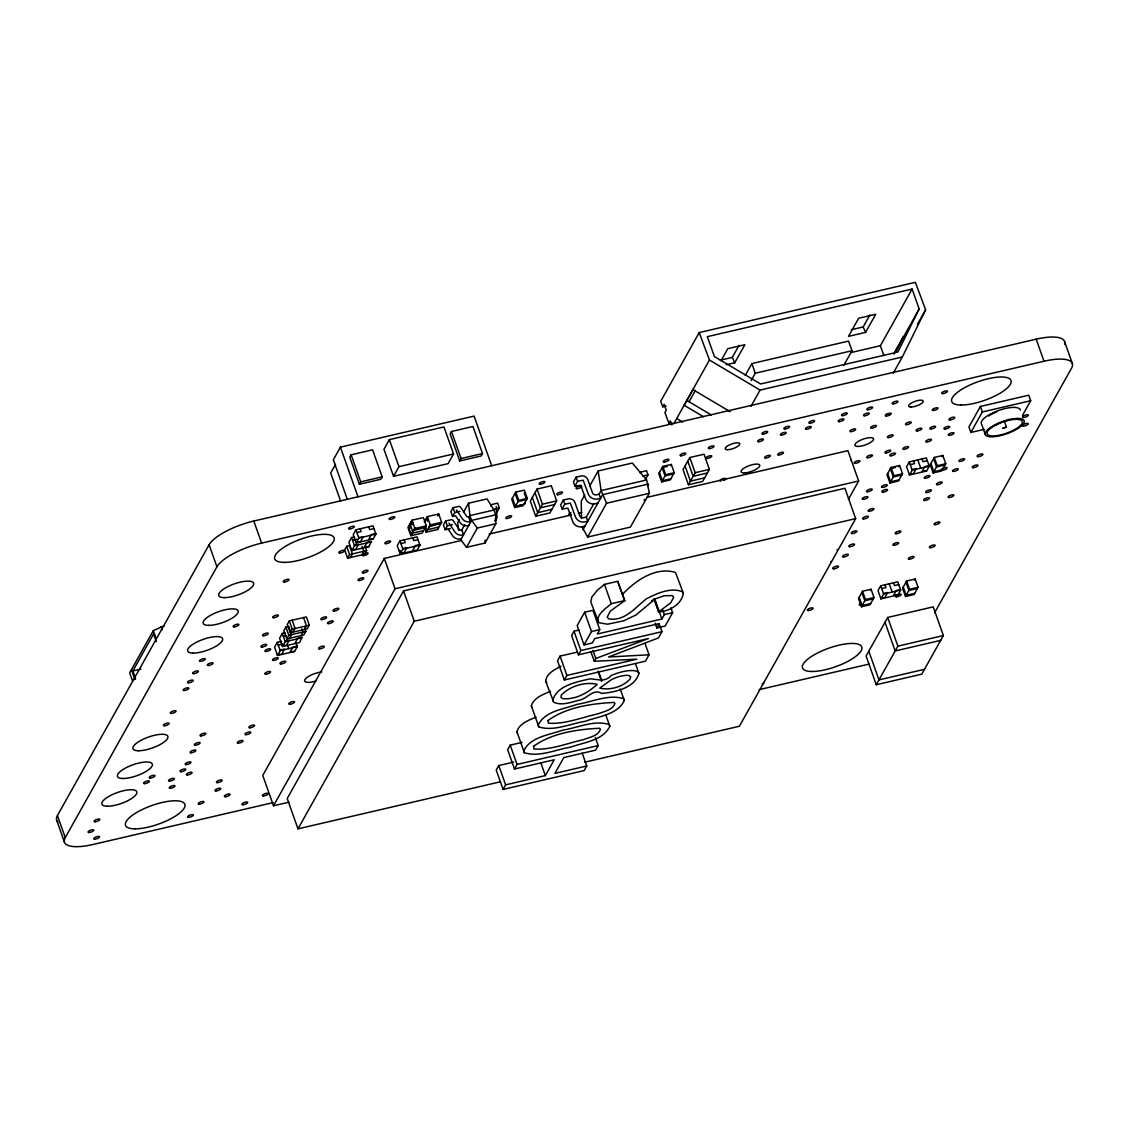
<?xml version="1.0" encoding="UTF-8"?>
<svg xmlns="http://www.w3.org/2000/svg" width="1129" height="1129" viewBox="0 0 1129 1129"><rect width="100%" height="100%" fill="white"/><g stroke="black" fill="none" stroke-linecap="round" stroke-linejoin="round"><path stroke-width="1.5" d="M1006.447 427.058L1002.947 428.187L1006.447 427.058L1004.217 420.75M524.364 752.733L523.715 750.926C530.447 736.672 549.498 735.007 562.792 730.138C577.794 727.782 594.15 719.737 609.194 724.522L609.829 726.342C603.055 740.582 583.989 742.261 570.667 747.144C555.68 749.515 539.38 757.488 524.364 752.733L516.87 731.606C519.495 723.393 528.838 720.217 536.049 717.113M538.829 726.907L538.18 725.1C544.912 710.861 563.95 709.181 577.244 704.313C592.259 701.956 608.616 693.912 623.66 698.696L624.295 700.516C617.521 714.756 598.455 716.435 585.132 721.318C570.145 723.689 553.845 731.663 538.829 726.907L531.336 705.794C533.946 697.581 543.303 694.391 550.515 691.287M895.777 352.347L903.567 336.555L894.789 352.22M919.161 308.951L897.88 352.065L760.636 383.973L714.375 356.552L707.333 336.654L912.119 289.052L919.161 308.951L893.843 354.167M893.222 373.262L902.311 357.004L925.611 309.798L915.365 282.321L699.204 332.575L660.705 401.289L662.765 406.793L666.11 406.003M164.368 625.734L153.318 630.617L129.666 672.842L132.601 681.126M135.593 678.727L132.855 670.965L153.572 633.962L156.324 641.709M57.988 822.081A39.148 12.292 -19.5 0 1 57.438 815.547L209.105 544.742A39.148 12.292 -19.5 0 1 253.799 521.033L1036.253 339.166A39.148 12.292 -19.5 0 1 1064.562 344.162M273.119 802.62L92.804 844.534A39.148 12.292 -19.5 0 1 65.256 837.619L216.909 566.814A39.148 12.292 -19.5 0 1 261.618 543.105L1044.015 361.238A39.148 12.292 -19.5 0 1 1071.562 368.153L934.6 612.793M491.694 465.741L474.109 416.093L340.422 447.155L333.337 459.828L347.407 499.54M335.525 464.344L330.67 473.023L340.633 501.163M351.147 454.804L349.792 457.217L359.375 484.256L380.812 479.275L382.166 476.861L372.584 449.822L351.147 454.804L360.715 481.857L359.375 484.256M389.378 439.633L383.973 449.271L393.555 476.325L448.142 463.624L453.548 453.985L443.965 426.931L389.378 439.633L398.946 466.672L393.555 476.325M281.544 641.357L277.282 642.345L274.587 647.171L277.508 655.441L294.584 651.475L297.28 646.649L295.911 642.796M285.129 632.762L282.278 633.425L279.583 638.238L282.518 646.522L299.58 642.556L302.078 637.179L297.816 638.167L295.121 642.994M289.603 638.266L291.635 634.639L288.699 626.369L285.863 627.032L283.831 630.645L286.766 638.929L303.828 634.95L305.86 631.337L304.689 628.034M289.306 620.879L287.274 624.492L290.209 632.776L307.271 628.811L309.304 625.184L306.368 616.914L289.306 620.879L292.242 629.163L290.209 632.776M277.508 655.441L280.218 650.614L297.28 646.649M282.518 646.522L285.214 641.695L302.276 637.73M286.766 638.929L288.784 635.302L305.86 631.337M293.06 632.113L295.078 628.5L292.143 620.216M281.784 654.453L284.282 649.076L280.02 650.064M350.413 557.528L352.431 553.916L349.496 545.646L346.659 546.309L344.627 549.922L347.563 558.192L364.625 554.226L366.657 550.613L365.486 547.297M354.435 536.839L351.585 537.503L348.889 542.329L351.811 550.599L368.887 546.634L371.385 541.257L367.123 542.245L364.427 547.071M355.903 529.783L353.208 534.61L356.143 542.88L373.205 538.914L375.901 534.088L372.979 525.818L355.903 529.783L358.839 538.067L356.143 542.88M300.991 635.613L303.009 632L301.838 628.684M304.435 629.474L306.453 625.847L303.532 617.577M347.563 558.192L349.595 554.579L366.657 550.613M351.811 550.599L354.52 545.773L371.582 541.807M361.788 554.889L363.806 551.277L362.056 546.309M451.487 431.476L450.146 433.889L459.715 460.942L481.166 455.961L482.506 453.548L472.938 426.494L451.487 431.476L461.069 458.529L459.715 460.942M461.563 540.452L384.297 558.418L262.761 775.44L273.5 805.781L288.953 802.197M399.934 540.847L397.239 545.66L400.174 553.944L417.236 549.978L419.932 545.152L417.01 536.868L399.934 540.847L402.87 549.117L400.174 553.944M411.986 520.215L407.936 527.441L410.871 535.725L422.246 533.071L426.296 525.846L423.361 517.562L411.986 520.215L414.922 528.485L410.871 535.725M408.91 530.207L409.926 528.4L408.952 525.634M412.96 522.967L411.958 524.773L410.97 522.021M410.674 535.174L411.69 533.354L423.065 530.715M414.724 527.935L413.906 530.291L425.28 527.652L426.099 525.295M424.306 522.064L427.341 516.645L438.729 513.991L441.651 522.275L437.6 529.501L426.226 532.154L424.857 528.287M428.328 519.396L427.312 521.203L426.339 518.451M426.028 531.604L427.044 529.797L438.419 527.144L437.6 529.501M430.078 524.364L429.26 526.721L440.451 523.531M426.226 532.154L430.276 524.914L441.651 522.275M273.5 805.781L395.051 588.759L858.661 480.996L847.907 450.654L647.016 497.353M437.713 515.812L438.729 513.991M584.808 762.174L739.396 726.243L855.669 518.62L844.929 488.278L403.505 590.89L287.232 798.499L297.985 828.841L500.655 781.734M449.017 523.207L455.227 532.436A6.859 6.125 29.3 0 0 461.817 535.118L463.553 534.737L461.846 529.91L460.815 530.15A1.454 1.298 29.3 0 1 459.178 529.487L453.308 520.723A2.103 1.891 29.3 0 0 450.923 519.763L445.602 521.005L443.429 524.914L445.136 529.741L450.302 528.541M456.441 509.941L462.664 519.171A6.859 6.125 29.3 0 0 469.241 521.852L470.976 521.485L469.269 516.645L468.239 516.884A1.454 1.298 29.3 0 1 466.602 516.221L460.731 507.471A2.103 1.891 29.3 0 0 458.36 506.498L453.025 507.74L450.866 511.649L452.574 516.475L455.537 515.784L460.463 523.094A6.859 6.125 29.3 0 0 467.053 525.761L468.789 525.394M445.136 529.741L447.338 525.818L452.503 524.618M452.574 516.475L454.761 512.552L459.926 511.352M459.404 519.538L457.753 522.501L458.572 530.249M463.567 512.114L468.549 503.209L487.036 498.919L494.036 509.983L495.744 514.81L495.829 523.743L485.033 543.035L466.545 547.325L460.759 539.718L471.569 520.427L495.744 514.81M461.507 530.517L464.767 524.689M297.985 828.841L414.258 621.232L855.669 518.62M466.545 547.325L477.341 528.033L495.829 523.743M497.155 511.889L499.343 507.965L497.635 503.139L492.343 504.367A2.103 1.891 29.3 0 0 490.96 506.215M515.812 492.089L511.762 499.328L514.683 507.598L523.221 505.623L527.271 498.383L524.336 490.113L515.812 492.089L518.733 500.373L514.683 507.598M537.065 489.04L530.305 501.093L535.682 516.263L549.908 512.961L556.653 500.909L551.291 485.738L537.065 489.04L542.442 504.211L535.682 516.263M593.882 503.52L586.29 517.082L583.439 517.745A3.077 2.752 29.3 0 1 579.614 515.657L574.986 502.546A5.391 4.826 29.3 0 0 568.296 498.877L563.315 500.034L560.619 504.861L562.087 508.996L567.915 508.191L573.024 522.36A7.72 6.901 29.3 0 0 581.252 526.876L585.048 526.043M582.042 526.904L587.644 537.051L630.419 527.102L649.358 493.288L646.649 479.98L632.282 463.031L598.158 470.962L601.136 490.565L599.118 494.177L596.267 494.841A3.077 2.752 29.3 0 1 592.457 492.738L587.814 479.642A5.391 4.826 29.3 0 0 581.125 475.972L576.143 477.13L573.447 481.942L574.915 486.091L580.743 485.287L585.852 499.441A7.72 6.901 29.3 0 0 594.094 503.971L597.876 503.139M562.087 508.996L564.782 504.169L570.328 503.111L575.719 517.534A7.72 6.901 29.3 0 0 583.961 522.05L587.757 521.217L586.29 517.082M574.915 486.091L577.611 481.264L583.157 480.206L588.548 494.629A7.72 6.901 29.3 0 0 596.789 499.145L600.586 498.312L599.118 494.177M584.653 495.081L581.266 501.107L581.477 518.55M589.719 486.034L598.158 470.962M583.03 529.67L602.604 494.7L648.117 484.115M587.644 537.051L606.569 503.238L649.358 493.288M662.765 406.793L664.106 404.38L666.265 410.137L664.91 412.551L668.904 423.262L671.797 422.599M668.904 423.262L670.259 420.863L671.797 424.984M673.787 423.728L709.449 360.038L699.204 332.575M703.494 416.728L684.132 405.255L693.347 389.138M645.294 479.684L647.99 474.872L646.522 470.722L641.554 471.88A5.391 4.826 29.3 0 0 639.776 472.698M689.057 401.769L695.436 390.366M721.05 360.73L727.81 348.663L744.872 344.698L734.739 362.79L726.215 364.766M662.794 466.418L658.743 473.658L661.665 481.928L670.203 479.952L674.253 472.712L671.318 464.442L662.794 466.418L665.715 474.702L661.665 481.928M513.681 762.075L498.792 765.533L496.224 770.105L503.068 789.425L584.201 770.557L586.755 765.984L582.197 753.114M522.035 742.388L510.209 745.14L507.655 749.712L514.485 769.018L554.212 759.789L545.349 775.609L505.623 784.853L503.068 789.425M577.117 652.167L560.069 656.118L557.5 660.691L564.345 680.011L645.478 661.142L649.034 654.792L645.04 643.53M579.078 630.053L574.012 631.224L571.613 635.5L578.457 654.806L648.356 638.562L595.816 658.503L594.263 661.284L636.812 659.181L566.899 675.438L564.345 680.011M670.908 607.868L672.616 612.694L664.332 614.613L661.876 619.002L597.312 634.004L599.767 629.629L592.923 610.309L584.639 612.243L577.173 625.593L584.003 644.899L592.288 642.98L594.743 638.591L659.308 623.575L656.852 627.964L655.145 623.137M670.654 465.642L671.318 464.442M720.358 360.165L732.312 357.385L739.058 345.333M617.789 581.576L624.817 600.557L610.352 611.099L607.219 617.083L608.672 618.833C624.972 621.698 635.302 607.261 646.663 598.666C657.276 593.36 670.626 587.038 682.353 591.751L683.341 593.233C681.733 604.452 669.088 611.466 658.56 611.904L654.001 599.019M514.485 769.018L517.054 764.446L598.187 745.592L595.336 737.547M578.457 654.806L580.842 650.53L661.975 631.675L659.703 625.24M584.003 644.899L591.483 631.548L599.767 629.629M689.791 457.527L683.045 469.579L688.408 484.75L702.633 481.448L709.393 469.396L704.016 454.225L689.791 457.527L695.168 472.698L688.408 484.75M745.253 375.364L751.872 363.566L848.571 341.085L851.986 350.738L843.73 365.5M751.152 380.6L755.287 373.219L851.986 350.738M751.011 406.313L760.099 390.069L902.311 357.004M658.56 611.904L670.739 602.83L673.674 597.241L672.319 595.576L664.177 595.759L655.3 598.836L635.825 615.079L623.645 620.823L607.529 624.21L598.836 622.7L590.792 601.94L591.808 597.156L597.199 590.368L604.467 584.385L617.972 581.252M598.187 745.592L595.618 750.164L563.794 757.559L554.932 773.379L586.755 765.984M661.975 631.675L658.489 637.913L608.503 657.007L649.034 654.792M672.616 612.694L665.136 626.045L656.852 627.964M851.195 329.753L863.149 326.973L869.894 314.92M865.576 332.378L875.709 314.285L858.647 318.265L848.514 336.343L865.576 332.378L863.149 326.973M851.365 352.46L880.38 345.714L912.119 289.052M917.341 324.559L925.611 309.798M848.387 499.343L858.661 480.996M891.035 467.491L886.985 474.716L889.92 483L898.458 481.01L902.508 473.771L899.573 465.501L891.035 467.491L893.97 475.761L889.92 483M898.896 466.714L899.573 465.501M909.268 461.888L906.573 466.714L909.494 474.984L926.57 471.019L929.266 466.192L926.33 457.922L909.268 461.888L912.204 470.158L909.494 474.984M934.276 457.443L930.225 464.668L933.147 472.952L941.685 470.962L945.735 463.723L942.814 455.453L934.276 457.443L937.211 465.712L933.147 472.952M862.542 591.257L858.492 598.483L861.427 606.767L869.951 604.777L874.015 597.551L871.08 589.267L862.542 591.257L865.477 599.527L861.427 606.767M942.136 456.652L942.814 455.453M870.403 590.481L871.08 589.267M1022.507 415.359L1030.706 400.724L1028.745 395.206L980.395 406.44L968.922 426.945L970.869 432.463L984.206 429.359M880.705 585.768L878.009 590.594L880.93 598.878L898.007 594.912L900.702 590.086L897.767 581.802L880.705 585.768L883.64 594.052L880.93 598.878M970.869 432.463L982.357 411.958L1030.706 400.724M906.629 581.012L902.579 588.237L905.514 596.521L914.038 594.531L918.089 587.306L915.167 579.022L906.629 581.012L909.565 589.282L905.514 596.521M887.704 617.45L866.098 656.034L876.259 684.724L921.772 674.14L943.378 635.556L933.217 606.866L887.704 617.45L897.865 646.141L876.259 684.724M914.49 580.235L915.167 579.022M624.817 600.557L611.297 603.69C606.075 608.418 597.58 613.273 597.622 621.246M622.446 594.39C635.556 580.504 655.667 566.448 675.523 572.445L683.341 593.233M552.603 700.827C556.287 685.684 576.637 681.916 589.945 678.896C598.441 679.15 604.438 682.706 611.551 675.34C618.551 672.531 626.045 670.174 633.679 670.57A25.261 7.931 -19.5 0 1 638.915 673.364C634.851 688.027 615.079 692.246 601.658 693.418C592.993 688.013 587.165 699.26 578.5 700.389C570.639 702.365 561.607 705.907 553.732 702.224L545.759 681.521C545.829 673.632 554.903 669.539 560.915 666.251M988.651 415.924L991.558 414.272M642.923 476.057L647.99 474.872M398.946 466.672L453.548 453.985M360.715 481.857L382.166 476.861M461.069 458.529L482.506 453.548M356.891 532.549L361.153 531.547L360.179 528.795M373.953 528.584L369.691 529.572L368.703 526.806M885.559 414.597L890.682 413.412M358.641 537.503L363.101 537.065L360.405 541.892L357.371 542.005M375.703 533.537L371.441 534.539L368.746 539.352L373.205 538.914M518.733 500.373L527.271 498.383M358.839 538.067L375.901 534.088M667.239 466.446L662.116 467.632L665.052 475.902L673.576 473.926M352.558 540.255L356.835 539.267M494.192 509.165L499.343 507.965M414.922 528.485L426.296 525.846M494.036 509.983L469.862 515.6L468.845 517.407L470.553 522.233M523.898 504.409L515.36 506.399L512.439 498.129M354.323 545.222L358.585 544.234L355.889 549.061M665.715 474.702L674.253 472.712M542.442 504.211L556.653 500.909M646.649 479.98L601.136 490.565L606.569 503.238M351.627 550.049L354.464 549.386M365.838 546.746L368.887 546.634M554.635 504.522L540.41 507.824L535.033 492.653M695.168 472.698L709.393 469.396M670.88 478.738L662.342 480.728L659.421 472.458M400.922 543.599L405.184 542.612L404.21 539.845M417.984 539.634L413.722 540.622L412.734 537.87M707.361 473.009L693.135 476.311L687.773 461.14M551.926 509.348L537.714 512.651L532.338 497.48M704.665 477.835L690.44 481.137L685.063 465.967M402.672 548.567L406.934 547.579L404.238 552.391M419.734 544.601L415.472 545.589L412.777 550.416M402.87 549.117L419.932 545.152M461.352 538.66L459.63 539.027A6.859 6.125 29.3 0 1 453.039 536.346L448.114 529.049M399.976 553.393L402.813 552.73M489.04 534.073L571.457 514.909M578.33 513.314L581.76 512.524M895.48 467.505L890.372 468.69L893.293 476.96L901.831 474.984M910.242 464.64L914.518 463.652L913.53 460.9M927.318 460.674L923.042 461.662L922.068 458.91M912.006 469.608L916.268 468.62L913.573 473.446M929.068 465.642L924.806 466.63L922.097 471.456M912.204 470.158L929.266 466.192M893.97 475.761L902.508 473.771M937.211 465.712L945.735 463.723M945.058 464.936L936.534 466.912L933.598 458.642M909.297 474.434L912.147 473.771M923.522 471.132L926.57 471.019M899.121 479.811L890.598 481.787L887.662 473.517M942.362 469.763L933.824 471.739L930.903 463.469M292.242 629.163L309.304 625.184M132.855 670.965L140.927 669.088M283.252 636.177L286.103 635.514M285.016 641.145L289.278 640.157L286.583 644.969M278.256 645.096L282.532 644.109M282.321 645.971L285.157 645.308M297.082 646.098L292.82 647.086L290.125 651.913M277.325 654.891L280.161 654.227M291.536 651.588L294.584 651.475M651.631 600.487L655.032 599.697L661.876 619.002M881.678 588.534L885.955 587.546L884.967 584.78M898.755 584.568L894.478 585.556L893.505 582.804M883.442 593.501L887.704 592.513L885.009 597.326M900.505 589.536L896.243 590.523L893.533 595.35M883.64 594.052L900.702 590.086M865.477 599.527L874.015 597.551M909.565 589.282L918.089 587.306M873.338 598.751L864.8 600.741L861.864 592.457M917.425 588.505L908.887 590.481L905.952 582.211M880.747 598.328L883.584 597.664M894.958 595.011L898.007 594.912M870.628 603.578L862.104 605.553L859.169 597.283M914.716 593.332L906.192 595.308L903.256 587.038M897.865 646.141L943.378 635.556M940.683 640.383L895.17 650.953L885.009 622.277M759.125 689.65L869.048 664.106M924.468 669.314L878.969 679.898L868.808 651.207M709.449 360.038L760.099 390.069M692.91 389.576L730.153 411.662M686.968 400.527L711.439 415.035M676.723 418.478L682.65 422.077M545.759 681.521L546.888 682.918M477.341 528.033L471.569 520.427L469.862 515.6L468.549 503.209M732.312 357.385L734.739 362.79M531.336 705.794L531.985 707.601M516.87 731.606L517.519 733.427M1064.591 341.621L1072.395 363.679M1036.196 339.18L1044.015 361.238M980.395 406.44L982.357 411.958M985.137 434.115L981.228 423.079A20.647 6.478 -19.5 0 1 990.218 414.174L994.847 411.958A20.647 6.478 -19.5 0 1 1017.271 407.696L1019.445 408.627A20.647 6.478 -19.5 0 1 1020.348 410.095M880.38 345.714L883.894 355.663M917.806 459.898L920.728 468.182M889.243 583.792L892.164 592.062M751.872 363.566L755.287 373.219M662.624 609.787L664.332 614.613M654.185 598.68L658.743 611.551M618.367 583.185L624.633 600.882M576.143 477.13L577.611 481.264M635.5 663.711L638.915 673.364M604.467 584.385L611.297 603.69M563.315 500.034L564.782 504.169M620.23 689.043L624.295 700.516M584.639 612.243L591.483 631.548M592.965 650.459L595.816 658.503M598.398 671.219L601.813 680.886M598.074 671.303L601.489 680.956M590.848 651.631L594.263 661.284M605.779 714.869L609.829 726.342M574.012 631.224L580.842 650.53M524.251 492.978L526.594 499.597L518.07 501.572L515.134 493.302M560.069 656.118L566.899 675.438M453.054 507.725L454.761 512.552M540.791 762.738L545.349 775.609M445.63 520.991L447.338 525.818M510.209 745.14L517.054 764.446M427.341 516.645L430.276 524.914M498.792 765.533L505.623 784.853M409.968 523.828L412.889 532.098M403.505 590.89L414.258 621.232M384.297 558.418L395.051 588.759M340.422 447.155L358.006 496.816M351.585 537.503L354.52 545.773M346.659 546.309L349.595 554.579M253.799 521.033L261.618 543.105M285.863 627.032L288.784 635.302M287.57 645.322L288.742 648.639M282.278 633.425L285.214 641.695M277.282 642.345L280.218 650.614M209.105 544.742L216.909 566.814M161.066 626.51L162.237 629.813M153.318 630.617L156.254 638.887M131.458 669.652L134.972 679.587M57.438 815.547L65.256 837.619M56.605 820.021L64.409 842.093M496.21 506.469L496.986 516.955A6.859 6.125 29.3 0 1 494.954 521.062M485.004 540.057L485.033 543.035M316.007 680.928A11.713 3.683 -19.5 0 1 304.999 679.46A11.713 3.683 -19.5 0 1 321.807 671.981M524.463 502.701A3.077 0.974 -19.5 0 1 523.291 504.79M521.781 505.284A3.077 0.974 -19.5 0 1 519.65 505.256M647.609 484.256A3.077 0.974 -19.5 0 1 647.736 485.653M495.066 518.973A3.077 0.974 -19.5 0 1 495.179 520.384M426.212 528.541A3.077 0.974 -19.5 0 1 426.155 528.033M410.787 532.521A3.077 0.974 -19.5 0 1 410.674 531.11M400.456 550.966A3.077 0.974 -19.5 0 1 399.624 550.246M571.119 514.372A3.077 0.974 -19.5 0 1 568.875 514.118A3.077 0.974 -19.5 0 1 570.964 512.453M720.881 481.095A3.077 0.974 -19.5 0 1 721.135 479.458A3.077 0.974 -19.5 0 1 725.495 478.442A3.077 0.974 -19.5 0 1 723.717 480.432M861.512 605.017A3.077 0.974 -19.5 0 1 859.268 604.763A3.077 0.974 -19.5 0 1 861.356 603.098M764.079 682.099A3.077 0.974 -19.5 0 1 762.117 683.991M831.198 561.522A3.077 0.974 -19.5 0 1 830.478 562.214M837.139 549.442A3.077 0.974 -19.5 0 1 837.182 549.95M850.829 459.63A3.077 0.974 -19.5 0 1 850.871 460.152M644.518 499.343A7.72 6.901 29.3 0 1 644.137 500.175M1009.185 419.381A18.643 5.857 -19.5 0 1 1004.866 421.315M1000.266 422.923A18.643 5.857 -19.5 0 1 997.203 423.77M992.391 413.807A18.643 5.857 -19.5 0 1 996.709 411.873M561.395 694.998L560.958 697.383L562.905 698.71C575.917 699.726 587.856 692.797 597.213 684.357C585.048 681.408 570.173 686.037 561.395 694.998M630.617 676.85L630.151 678.952C622.898 686.898 610.196 690.567 599.753 688.111L610.775 680.081A12.588 3.951 -19.5 0 1 621.26 676.045L626.016 675.283L629.192 675.594L630.617 676.85M533.537 746.354L533.918 749.007C550.825 750.249 567.45 743.15 583.792 739.58C589.55 737.166 598.201 736.009 600.445 729.278L599.626 728.247C577.469 729.348 551.756 733.003 533.537 746.354M548.002 720.528L548.384 723.181C565.276 724.437 581.901 717.324 598.257 713.768C604.015 711.341 612.666 710.183 614.91 703.466L614.091 702.421C591.921 703.522 566.222 707.177 548.002 720.528M996.3 424.829L992.56 426.96A18.643 5.857 -19.5 0 0 989.131 435.455L991.826 435.921A18.643 5.857 -19.5 0 0 1013.08 430.417L1016.834 428.286A18.643 5.857 -19.5 0 0 1020.263 419.79L1017.568 419.325A18.643 5.857 -19.5 0 0 996.3 424.829M998.742 422.98L994.127 425.21A20.647 6.478 -19.5 0 0 986.04 435.582L988.214 436.514A20.647 6.478 -19.5 0 0 1010.638 432.266L1015.267 430.05A20.647 6.478 -19.5 0 0 1023.354 419.663L1021.18 418.732A20.647 6.478 -19.5 0 0 998.742 422.98M283.972 562.383A31.443 9.865 -19.5 0 0 333.45 541.61A31.443 9.865 -19.5 0 0 295.897 541.073A31.443 9.865 -19.5 0 0 283.972 562.383M134.732 828.841A31.443 9.865 -19.5 0 0 184.225 808.068A31.443 9.865 -19.5 0 0 146.671 807.531A31.443 9.865 -19.5 0 0 134.732 828.841M811.666 671.487A31.443 9.865 -19.5 0 0 861.159 650.727A31.443 9.865 -19.5 0 0 823.606 650.191A31.443 9.865 -19.5 0 0 811.666 671.487M960.906 405.029A31.443 9.865 -19.5 0 0 1010.384 384.269A31.443 9.865 -19.5 0 0 972.831 383.733A31.443 9.865 -19.5 0 0 960.906 405.029M744.025 472.896A9.865 3.091 -19.5 0 0 759.549 466.376A9.865 3.091 -19.5 0 0 747.765 466.206A9.865 3.091 -19.5 0 0 744.025 472.896M857.8 446.449A9.865 3.091 -19.5 0 0 873.324 439.929A9.865 3.091 -19.5 0 0 861.54 439.76A9.865 3.091 -19.5 0 0 857.8 446.449M328.341 623.617A3.077 0.974 -19.5 0 0 333.196 621.585A3.077 0.974 -19.5 0 0 329.513 621.529A3.077 0.974 -19.5 0 0 328.341 623.617M893.745 545.265A3.077 0.974 -19.5 0 0 898.599 543.232A3.077 0.974 -19.5 0 0 894.916 543.176A3.077 0.974 -19.5 0 0 893.745 545.265M385.723 543.684A3.077 0.974 -19.5 0 0 390.578 541.652A3.077 0.974 -19.5 0 0 386.894 541.595A3.077 0.974 -19.5 0 0 385.723 543.684M321.68 619.609A3.077 0.974 -19.5 0 0 326.535 617.577A3.077 0.974 -19.5 0 0 322.852 617.521A3.077 0.974 -19.5 0 0 321.68 619.609M284.113 581.985A3.077 0.974 -19.5 0 0 288.968 579.953A3.077 0.974 -19.5 0 0 285.284 579.897A3.077 0.974 -19.5 0 0 284.113 581.985M265.724 651.489A3.077 0.974 -19.5 0 0 270.579 649.457A3.077 0.974 -19.5 0 0 266.896 649.415A3.077 0.974 -19.5 0 0 265.724 651.489M909.198 559.194A3.077 0.974 -19.5 0 0 914.053 557.147A3.077 0.974 -19.5 0 0 910.369 557.105A3.077 0.974 -19.5 0 0 909.198 559.194M948.939 497.522A3.077 0.974 -19.5 0 0 953.793 495.476A3.077 0.974 -19.5 0 0 950.11 495.433A3.077 0.974 -19.5 0 0 948.939 497.522M169.406 781.07A3.077 0.974 -19.5 0 0 174.261 779.024A3.077 0.974 -19.5 0 0 170.578 778.982A3.077 0.974 -19.5 0 0 169.406 781.07M358.895 580.546A3.077 0.974 -19.5 0 0 363.75 578.514A3.077 0.974 -19.5 0 0 360.066 578.457A3.077 0.974 -19.5 0 0 358.895 580.546M170.084 788.254A3.077 0.974 -19.5 0 0 174.939 786.207A3.077 0.974 -19.5 0 0 171.255 786.165A3.077 0.974 -19.5 0 0 170.084 788.254M363.157 572.953A3.077 0.974 -19.5 0 0 367.998 570.921A3.077 0.974 -19.5 0 0 364.328 570.865A3.077 0.974 -19.5 0 0 363.157 572.953M280.782 663.937A3.077 0.974 -19.5 0 0 285.623 661.904A3.077 0.974 -19.5 0 0 281.94 661.848A3.077 0.974 -19.5 0 0 280.782 663.937M188.317 682.805A3.077 0.974 -19.5 0 0 193.172 680.773A3.077 0.974 -19.5 0 0 189.489 680.716A3.077 0.974 -19.5 0 0 188.317 682.805M808.195 610.563A3.077 0.974 -19.5 0 0 813.035 608.531A3.077 0.974 -19.5 0 0 809.352 608.475A3.077 0.974 -19.5 0 0 808.195 610.563M664.021 462.015A3.077 0.974 -19.5 0 0 668.876 459.983A3.077 0.974 -19.5 0 0 665.193 459.926A3.077 0.974 -19.5 0 0 664.021 462.015M959.735 461.451A3.077 0.974 -19.5 0 0 964.589 459.404A3.077 0.974 -19.5 0 0 960.906 459.362A3.077 0.974 -19.5 0 0 959.735 461.451M850.772 431.617A3.077 0.974 -19.5 0 0 855.613 429.57A3.077 0.974 -19.5 0 0 851.943 429.528A3.077 0.974 -19.5 0 0 850.772 431.617M973.071 467.674A3.077 0.974 -19.5 0 0 977.926 465.642A3.077 0.974 -19.5 0 0 974.242 465.585A3.077 0.974 -19.5 0 0 973.071 467.674M208.145 665.503A3.077 0.974 -19.5 0 0 213 663.471A3.077 0.974 -19.5 0 0 209.317 663.415A3.077 0.974 -19.5 0 0 208.145 665.503M183.999 690.525A3.077 0.974 -19.5 0 0 188.853 688.492A3.077 0.974 -19.5 0 0 185.17 688.436A3.077 0.974 -19.5 0 0 183.999 690.525M506.709 518.507A3.077 0.974 -19.5 0 0 511.564 516.475A3.077 0.974 -19.5 0 0 507.881 516.419A3.077 0.974 -19.5 0 0 506.709 518.507M843.405 556.964A3.077 0.974 -19.5 0 0 848.246 554.932A3.077 0.974 -19.5 0 0 844.563 554.875A3.077 0.974 -19.5 0 0 843.405 556.964M680.872 455.791A3.077 0.974 -19.5 0 0 685.726 453.759A3.077 0.974 -19.5 0 0 682.043 453.703A3.077 0.974 -19.5 0 0 680.872 455.791M977.996 456.68A3.077 0.974 -19.5 0 0 982.851 454.648A3.077 0.974 -19.5 0 0 979.168 454.592A3.077 0.974 -19.5 0 0 977.996 456.68M319.394 648.879A3.077 0.974 -19.5 0 0 324.249 646.846A3.077 0.974 -19.5 0 0 320.565 646.79A3.077 0.974 -19.5 0 0 319.394 648.879M934.967 524.675A3.077 0.974 -19.5 0 0 939.822 522.642A3.077 0.974 -19.5 0 0 936.139 522.586A3.077 0.974 -19.5 0 0 934.967 524.675M265.64 674.168A3.077 0.974 -19.5 0 0 270.494 672.136A3.077 0.974 -19.5 0 0 266.811 672.08A3.077 0.974 -19.5 0 0 265.64 674.168M557.641 494.714A3.077 0.974 -19.5 0 0 562.496 492.681A3.077 0.974 -19.5 0 0 558.813 492.625A3.077 0.974 -19.5 0 0 557.641 494.714M261.773 647.072A3.077 0.974 -19.5 0 0 266.627 645.026A3.077 0.974 -19.5 0 0 262.944 644.984A3.077 0.974 -19.5 0 0 261.773 647.072M180.838 771.7A3.077 0.974 -19.5 0 0 185.692 769.668A3.077 0.974 -19.5 0 0 182.009 769.611A3.077 0.974 -19.5 0 0 180.838 771.7M215.837 790.935A3.077 0.974 -19.5 0 0 220.691 788.903A3.077 0.974 -19.5 0 0 217.008 788.846A3.077 0.974 -19.5 0 0 215.837 790.935M190.942 752.775A3.077 0.974 -19.5 0 0 195.797 750.743A3.077 0.974 -19.5 0 0 192.113 750.686A3.077 0.974 -19.5 0 0 190.942 752.775M195.204 745.182A3.077 0.974 -19.5 0 0 200.045 743.15A3.077 0.974 -19.5 0 0 196.361 743.094A3.077 0.974 -19.5 0 0 195.204 745.182M245.868 734.669A3.077 0.974 -19.5 0 0 250.723 732.622A3.077 0.974 -19.5 0 0 247.039 732.58A3.077 0.974 -19.5 0 0 245.868 734.669M144.484 783.611A3.077 0.974 -19.5 0 0 149.338 781.578A3.077 0.974 -19.5 0 0 145.655 781.522A3.077 0.974 -19.5 0 0 144.484 783.611M171.171 713.429A3.077 0.974 -19.5 0 0 176.025 711.397A3.077 0.974 -19.5 0 0 172.342 711.341A3.077 0.974 -19.5 0 0 171.171 713.429M164.284 725.735A3.077 0.974 -19.5 0 0 169.138 723.689A3.077 0.974 -19.5 0 0 165.455 723.647A3.077 0.974 -19.5 0 0 164.284 725.735M193.454 673.646A3.077 0.974 -19.5 0 0 198.309 671.614A3.077 0.974 -19.5 0 0 194.625 671.557A3.077 0.974 -19.5 0 0 193.454 673.646M349.454 528.937A3.077 0.974 -19.5 0 0 354.308 526.904A3.077 0.974 -19.5 0 0 350.625 526.848A3.077 0.974 -19.5 0 0 349.454 528.937M339.674 553.027A3.077 0.974 -19.5 0 0 344.528 550.994A3.077 0.974 -19.5 0 0 340.845 550.938A3.077 0.974 -19.5 0 0 339.674 553.027M709.153 448.58A3.077 0.974 -19.5 0 0 713.994 446.548A3.077 0.974 -19.5 0 0 710.324 446.505A3.077 0.974 -19.5 0 0 709.153 448.58M706.839 458.459A3.077 0.974 -19.5 0 0 711.693 456.426A3.077 0.974 -19.5 0 0 708.01 456.37A3.077 0.974 -19.5 0 0 706.839 458.459M930.663 428.978A3.077 0.974 -19.5 0 0 935.518 426.945A3.077 0.974 -19.5 0 0 931.834 426.889A3.077 0.974 -19.5 0 0 930.663 428.978M906.361 424.659A3.077 0.974 -19.5 0 0 911.216 422.627A3.077 0.974 -19.5 0 0 907.533 422.571A3.077 0.974 -19.5 0 0 906.361 424.659M871.503 428.159A3.077 0.974 -19.5 0 0 876.358 426.113A3.077 0.974 -19.5 0 0 872.675 426.07A3.077 0.974 -19.5 0 0 871.503 428.159M540.001 484.228A3.077 0.974 -19.5 0 0 544.855 482.196A3.077 0.974 -19.5 0 0 541.172 482.139A3.077 0.974 -19.5 0 0 540.001 484.228M576.848 488.674A3.077 0.974 -19.5 0 0 581.703 486.641A3.077 0.974 -19.5 0 0 578.02 486.585A3.077 0.974 -19.5 0 0 576.848 488.674M273.528 617.704A3.077 0.974 -19.5 0 0 278.369 615.658A3.077 0.974 -19.5 0 0 274.686 615.615A3.077 0.974 -19.5 0 0 273.528 617.704M333.93 611.001A3.077 0.974 -19.5 0 0 338.785 608.968A3.077 0.974 -19.5 0 0 335.101 608.912A3.077 0.974 -19.5 0 0 333.93 611.001M758.519 441.721A3.077 0.974 -19.5 0 0 763.359 439.689A3.077 0.974 -19.5 0 0 759.676 439.633A3.077 0.974 -19.5 0 0 758.519 441.721M762.767 434.129A3.077 0.974 -19.5 0 0 767.621 432.097A3.077 0.974 -19.5 0 0 763.938 432.04A3.077 0.974 -19.5 0 0 762.767 434.129M200.341 661.34A3.077 0.974 -19.5 0 0 205.196 659.308A3.077 0.974 -19.5 0 0 201.512 659.251A3.077 0.974 -19.5 0 0 200.341 661.34M896.299 596.789A3.077 0.974 -19.5 0 0 901.154 594.757A3.077 0.974 -19.5 0 0 897.47 594.701A3.077 0.974 -19.5 0 0 896.299 596.789M833.555 568.804A3.077 0.974 -19.5 0 0 838.41 566.772A3.077 0.974 -19.5 0 0 834.726 566.716A3.077 0.974 -19.5 0 0 833.555 568.804M926.599 441.989A3.077 0.974 -19.5 0 0 931.453 439.943A3.077 0.974 -19.5 0 0 927.77 439.901A3.077 0.974 -19.5 0 0 926.599 441.989M882.666 492.159A3.077 0.974 -19.5 0 0 887.521 490.113A3.077 0.974 -19.5 0 0 883.838 490.071A3.077 0.974 -19.5 0 0 882.666 492.159M867.312 491.736A3.077 0.974 -19.5 0 0 872.167 489.704A3.077 0.974 -19.5 0 0 868.483 489.647A3.077 0.974 -19.5 0 0 867.312 491.736M882.356 487.403A3.077 0.974 -19.5 0 0 887.211 485.371A3.077 0.974 -19.5 0 0 883.527 485.315A3.077 0.974 -19.5 0 0 882.356 487.403M949.094 435.399A3.077 0.974 -19.5 0 0 953.949 433.353A3.077 0.974 -19.5 0 0 950.265 433.31A3.077 0.974 -19.5 0 0 949.094 435.399M1023.311 426.113A3.077 0.974 -19.5 0 0 1028.166 424.081A3.077 0.974 -19.5 0 0 1024.483 424.024A3.077 0.974 -19.5 0 0 1023.311 426.113M94.907 821.771A3.077 0.974 -19.5 0 0 99.761 819.739A3.077 0.974 -19.5 0 0 96.078 819.682A3.077 0.974 -19.5 0 0 94.907 821.771M781.296 435.074A3.077 0.974 -19.5 0 0 786.137 433.028A3.077 0.974 -19.5 0 0 782.453 432.986A3.077 0.974 -19.5 0 0 781.296 435.074M806.318 429.246A3.077 0.974 -19.5 0 0 811.172 427.214A3.077 0.974 -19.5 0 0 807.489 427.157A3.077 0.974 -19.5 0 0 806.318 429.246M809.691 423.22A3.077 0.974 -19.5 0 0 814.545 421.188A3.077 0.974 -19.5 0 0 810.862 421.131A3.077 0.974 -19.5 0 0 809.691 423.22M784.669 429.034A3.077 0.974 -19.5 0 0 789.524 427.002A3.077 0.974 -19.5 0 0 785.84 426.945A3.077 0.974 -19.5 0 0 784.669 429.034M839.03 421.653A3.077 0.974 -19.5 0 0 843.885 419.607A3.077 0.974 -19.5 0 0 840.202 419.565A3.077 0.974 -19.5 0 0 839.03 421.653M864.348 415.768A3.077 0.974 -19.5 0 0 869.189 413.722A3.077 0.974 -19.5 0 0 865.506 413.68A3.077 0.974 -19.5 0 0 864.348 415.768M867.721 409.742A3.077 0.974 -19.5 0 0 872.576 407.696A3.077 0.974 -19.5 0 0 868.893 407.654A3.077 0.974 -19.5 0 0 867.721 409.742M842.403 415.627A3.077 0.974 -19.5 0 0 847.258 413.581A3.077 0.974 -19.5 0 0 843.575 413.539A3.077 0.974 -19.5 0 0 842.403 415.627M886.209 416.036A3.077 0.974 -19.5 0 0 891.063 413.99A3.077 0.974 -19.5 0 0 887.38 413.948A3.077 0.974 -19.5 0 0 886.209 416.036M893.039 403.857A3.077 0.974 -19.5 0 0 897.88 401.811A3.077 0.974 -19.5 0 0 894.196 401.769A3.077 0.974 -19.5 0 0 893.039 403.857M942.56 393.598A3.077 0.974 -19.5 0 0 947.414 391.565A3.077 0.974 -19.5 0 0 943.731 391.509A3.077 0.974 -19.5 0 0 942.56 393.598M933.119 410.476A3.077 0.974 -19.5 0 0 937.959 408.444A3.077 0.974 -19.5 0 0 934.276 408.388A3.077 0.974 -19.5 0 0 933.119 410.476M944.719 429.062A3.077 0.974 -19.5 0 0 949.574 427.03A3.077 0.974 -19.5 0 0 945.89 426.988A3.077 0.974 -19.5 0 0 944.719 429.062M949.856 419.903A3.077 0.974 -19.5 0 0 954.697 417.871A3.077 0.974 -19.5 0 0 951.013 417.815A3.077 0.974 -19.5 0 0 949.856 419.903M1023.453 417.476A3.077 0.974 -19.5 0 0 1028.293 415.444A3.077 0.974 -19.5 0 0 1024.624 415.387A3.077 0.974 -19.5 0 0 1023.453 417.476M888.241 437.586A3.077 0.974 -19.5 0 0 893.095 435.54A3.077 0.974 -19.5 0 0 889.412 435.498A3.077 0.974 -19.5 0 0 888.241 437.586M916.974 430.911A3.077 0.974 -19.5 0 0 921.828 428.865A3.077 0.974 -19.5 0 0 918.145 428.822A3.077 0.974 -19.5 0 0 916.974 430.911M233.985 626.891A3.077 0.974 -19.5 0 0 238.84 624.845A3.077 0.974 -19.5 0 0 235.157 624.803A3.077 0.974 -19.5 0 0 233.985 626.891M150.101 778.008A3.077 0.974 -19.5 0 0 154.941 775.962A3.077 0.974 -19.5 0 0 151.272 775.919A3.077 0.974 -19.5 0 0 150.101 778.008M88.895 832.496A3.077 0.974 -19.5 0 0 93.749 830.464A3.077 0.974 -19.5 0 0 90.066 830.408A3.077 0.974 -19.5 0 0 88.895 832.496M94.568 839.157A3.077 0.974 -19.5 0 0 99.423 837.111A3.077 0.974 -19.5 0 0 95.739 837.069A3.077 0.974 -19.5 0 0 94.568 839.157M188.43 817.34A3.077 0.974 -19.5 0 0 193.285 815.293A3.077 0.974 -19.5 0 0 189.601 815.251A3.077 0.974 -19.5 0 0 188.43 817.34M199.014 804.173A3.077 0.974 -19.5 0 0 203.869 802.14A3.077 0.974 -19.5 0 0 200.186 802.084A3.077 0.974 -19.5 0 0 199.014 804.173M242.763 804.709A3.077 0.974 -19.5 0 0 247.604 802.677A3.077 0.974 -19.5 0 0 243.935 802.62A3.077 0.974 -19.5 0 0 242.763 804.709M225.207 796.721A3.077 0.974 -19.5 0 0 230.062 794.689A3.077 0.974 -19.5 0 0 226.379 794.633A3.077 0.974 -19.5 0 0 225.207 796.721M263.24 795.959A3.077 0.974 -19.5 0 0 268.095 793.927A3.077 0.974 -19.5 0 0 264.412 793.87A3.077 0.974 -19.5 0 0 263.24 795.959M249.721 727.796A3.077 0.974 -19.5 0 0 254.561 725.749A3.077 0.974 -19.5 0 0 250.892 725.707A3.077 0.974 -19.5 0 0 249.721 727.796M852.056 533.565A3.077 0.974 -19.5 0 0 856.911 531.533A3.077 0.974 -19.5 0 0 853.228 531.477A3.077 0.974 -19.5 0 0 852.056 533.565M868.991 511.268A3.077 0.974 -19.5 0 0 873.846 509.235A3.077 0.974 -19.5 0 0 870.163 509.179A3.077 0.974 -19.5 0 0 868.991 511.268M863.445 518.959A3.077 0.974 -19.5 0 0 868.3 516.927A3.077 0.974 -19.5 0 0 864.616 516.87A3.077 0.974 -19.5 0 0 863.445 518.959M289.617 704.256A3.077 0.974 -19.5 0 0 294.471 702.224A3.077 0.974 -19.5 0 0 290.788 702.167A3.077 0.974 -19.5 0 0 289.617 704.256M925.06 478.315A3.077 0.974 -19.5 0 0 929.901 476.283A3.077 0.974 -19.5 0 0 926.217 476.226A3.077 0.974 -19.5 0 0 925.06 478.315M953.412 471.414A3.077 0.974 -19.5 0 0 958.267 469.368A3.077 0.974 -19.5 0 0 954.584 469.325A3.077 0.974 -19.5 0 0 953.412 471.414M937.31 484.694A3.077 0.974 -19.5 0 0 942.165 482.662A3.077 0.974 -19.5 0 0 938.481 482.605A3.077 0.974 -19.5 0 0 937.31 484.694M849.643 546.704A3.077 0.974 -19.5 0 0 854.498 544.672A3.077 0.974 -19.5 0 0 850.814 544.615A3.077 0.974 -19.5 0 0 849.643 546.704M896.003 533.735A3.077 0.974 -19.5 0 0 900.843 531.703A3.077 0.974 -19.5 0 0 897.174 531.646A3.077 0.974 -19.5 0 0 896.003 533.735M389.914 519.439A3.077 0.974 -19.5 0 0 394.755 517.392A3.077 0.974 -19.5 0 0 391.086 517.35A3.077 0.974 -19.5 0 0 389.914 519.439M942.193 470.243A3.077 0.974 -19.5 0 0 947.048 468.21A3.077 0.974 -19.5 0 0 943.364 468.154A3.077 0.974 -19.5 0 0 942.193 470.243M186.045 764.615A3.077 0.974 -19.5 0 0 190.9 762.583A3.077 0.974 -19.5 0 0 187.216 762.527A3.077 0.974 -19.5 0 0 186.045 764.615M200.891 735.882A3.077 0.974 -19.5 0 0 205.746 733.85A3.077 0.974 -19.5 0 0 202.063 733.794A3.077 0.974 -19.5 0 0 200.891 735.882M187.188 774.946A3.077 0.974 -19.5 0 0 192.043 772.899A3.077 0.974 -19.5 0 0 188.36 772.857A3.077 0.974 -19.5 0 0 187.188 774.946M926.472 492.569A3.077 0.974 -19.5 0 0 931.326 490.522A3.077 0.974 -19.5 0 0 927.643 490.48A3.077 0.974 -19.5 0 0 926.472 492.569M924.524 500.457A3.077 0.974 -19.5 0 0 929.379 498.425A3.077 0.974 -19.5 0 0 925.695 498.369A3.077 0.974 -19.5 0 0 924.524 500.457M273.345 660.423A3.077 0.974 -19.5 0 0 278.2 658.39A3.077 0.974 -19.5 0 0 274.516 658.334A3.077 0.974 -19.5 0 0 273.345 660.423M867.58 457.697A3.077 0.974 -19.5 0 0 872.435 455.664A3.077 0.974 -19.5 0 0 868.751 455.608A3.077 0.974 -19.5 0 0 867.58 457.697M903.694 449.3A3.077 0.974 -19.5 0 0 908.549 447.267A3.077 0.974 -19.5 0 0 904.865 447.211A3.077 0.974 -19.5 0 0 903.694 449.3M885.828 452.927A3.077 0.974 -19.5 0 0 890.682 450.894A3.077 0.974 -19.5 0 0 886.999 450.838A3.077 0.974 -19.5 0 0 885.828 452.927M890.668 455.791A3.077 0.974 -19.5 0 0 895.509 453.759A3.077 0.974 -19.5 0 0 891.839 453.703A3.077 0.974 -19.5 0 0 890.668 455.791M930.24 547.692A3.077 0.974 -19.5 0 0 935.094 545.66A3.077 0.974 -19.5 0 0 931.411 545.603A3.077 0.974 -19.5 0 0 930.24 547.692M363.199 555.637A3.077 0.974 -19.5 0 0 368.054 553.605A3.077 0.974 -19.5 0 0 364.371 553.549A3.077 0.974 -19.5 0 0 363.199 555.637M263.396 635.782A3.077 0.974 -19.5 0 0 268.25 633.75A3.077 0.974 -19.5 0 0 264.567 633.694A3.077 0.974 -19.5 0 0 263.396 635.782M855.02 463.342A3.077 0.974 -19.5 0 0 859.861 461.309A3.077 0.974 -19.5 0 0 856.177 461.253A3.077 0.974 -19.5 0 0 855.02 463.342M238.134 743.178A3.077 0.974 -19.5 0 0 242.989 741.132A3.077 0.974 -19.5 0 0 239.306 741.09A3.077 0.974 -19.5 0 0 238.134 743.178M217.276 782.637A3.077 0.974 -19.5 0 0 222.117 780.591A3.077 0.974 -19.5 0 0 218.447 780.548A3.077 0.974 -19.5 0 0 217.276 782.637M778.53 455.001A3.077 0.974 -19.5 0 0 783.385 452.969A3.077 0.974 -19.5 0 0 779.702 452.912A3.077 0.974 -19.5 0 0 778.53 455.001M765.448 458.049A3.077 0.974 -19.5 0 0 770.303 456.017A3.077 0.974 -19.5 0 0 766.619 455.961A3.077 0.974 -19.5 0 0 765.448 458.049M863.064 499.328A3.077 0.974 -19.5 0 0 867.919 497.296A3.077 0.974 -19.5 0 0 864.235 497.24A3.077 0.974 -19.5 0 0 863.064 499.328M727.471 449.681A7.705 2.413 -19.5 0 0 739.594 444.586A7.705 2.413 -19.5 0 0 730.392 444.459A7.705 2.413 -19.5 0 0 727.471 449.681M910.92 407.033A7.705 2.413 -19.5 0 0 923.042 401.952A7.705 2.413 -19.5 0 0 913.841 401.811A7.705 2.413 -19.5 0 0 910.92 407.033M138.387 750.757A18.487 5.8 -19.5 0 0 167.487 738.549A18.487 5.8 -19.5 0 0 145.401 738.239A18.487 5.8 -19.5 0 0 138.387 750.757M122.849 778.488A18.487 5.8 -19.5 0 0 151.963 766.281A18.487 5.8 -19.5 0 0 129.877 765.97A18.487 5.8 -19.5 0 0 122.849 778.488M107.326 806.233A18.487 5.8 -19.5 0 0 136.426 794.012A18.487 5.8 -19.5 0 0 114.339 793.701A18.487 5.8 -19.5 0 0 107.326 806.233M224.149 597.636A18.487 5.8 -19.5 0 0 253.249 585.429A18.487 5.8 -19.5 0 0 231.163 585.104A18.487 5.8 -19.5 0 0 224.149 597.636M208.611 625.367A18.487 5.8 -19.5 0 0 237.725 613.16A18.487 5.8 -19.5 0 0 215.625 612.835A18.487 5.8 -19.5 0 0 208.611 625.367M193.087 653.098A18.487 5.8 -19.5 0 0 222.187 640.891A18.487 5.8 -19.5 0 0 200.101 640.566A18.487 5.8 -19.5 0 0 193.087 653.098"/></g></svg>
